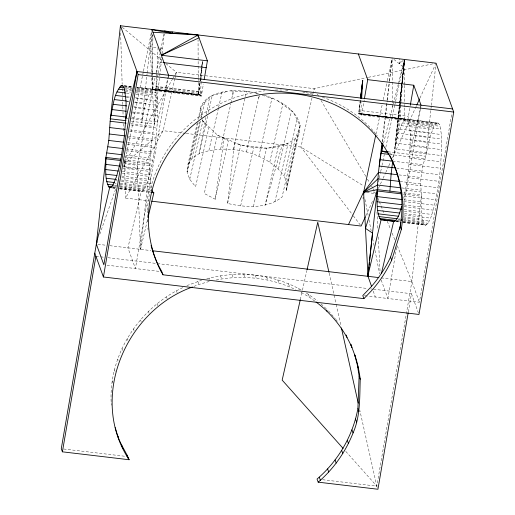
<?xml version="1.0" encoding="UTF-8"?>
<svg xmlns="http://www.w3.org/2000/svg" width="515" height="515" viewBox="0 0 515 515"><rect width="100%" height="100%" fill="white"/><g stroke="black" fill="none" stroke-linecap="round" stroke-linejoin="round"><path stroke-width="0.39" stroke-dasharray="2.58 1.93" d="M152.434 72.976L152.228 89.597C145.224 98.951 144.264 111.452 141.715 122.557L147.058 73.87M152.44 72.184L152.929 34.544M119.654 188.844L141.741 191.471L142.874 190.923L145.339 187.37L147.947 180.752L151.751 166.055L153.972 154.011L156.476 134.531L157.661 116.281L157.378 100.818L156.174 93.067L154.944 90.131L153.431 89.127L136.758 87.164M403.709 198.333C407.082 183.031 409.007 167.427 409.914 151.79C409.657 141.181 412.084 129.091 406.824 119.422L359.882 113.467L358.62 113.854L360.275 100.38M402.891 222.454L425.731 225.184L428.074 223.265L430.643 218.135L433.257 210.133L435.761 199.769L438.954 181.319L440.492 168.251L441.761 144.071L441.406 134.537L440.048 126.265L439.263 124.334L438.362 123.188L437.351 122.847L359.528 113.641M151.281 188.239C147.992 166.95 151.043 145.172 154.339 124.057L159.65 76.555M425.731 225.184L424.695 224.888L423.774 223.761L421.817 215.701L421.276 207.011L421.45 194.921L420.665 183.913L420.955 177.508L423.06 164.761L425.725 156.257L429.999 137.048L433.842 126.619L435.072 124.579L437.351 122.847M131.46 121.34L154.339 124.057L156.663 76.651M156.702 75.847L156.817 73.433M156.856 72.634L158.073 47.721L150.032 46.73L151.886 30.282M200.502 93.26L201.404 78.293M201.449 77.501L202.395 61.749L200.444 77.604M360.822 112.07L361.388 102.614M400.715 105.511C401.011 124.263 395.932 142.095 392.855 160.377M400.779 104.712L400.973 102.337M401.037 101.539L404.397 60.229L404.494 84.557M400.2 105.478L397.207 138.007L428.738 141.78M400.271 104.68L400.49 102.305M400.561 101.507L404.391 60.216M162.103 53.824L164.246 34.138M182.722 287.673C138.599 308.137 107.532 356.077 111.337 405.196M401.958 83.739L395.996 143.247L427.521 147.013M402.041 82.947L404.378 60.242M395.417 146.073L399.453 107.178M400.033 101.622L404.462 59.444L399.64 82.2M399.292 106.901L394.844 148.906L426.369 152.672M399.376 106.109L399.627 103.734M399.711 102.942L404.462 59.444L399.601 102.961M197.322 122.667L187.853 164.729L187.087 171.823L189.72 179.317L195.584 186.713L208.73 128.319L202.878 120.948L202.408 119.602M230.99 102.936L233.25 90.64C221.263 91.419 206.805 94.419 201.005 106.315L200.251 113.416L199.022 118.868M300.129 125.274L299.363 132.374L286.211 190.775L286.977 183.681L300.129 125.274C296.061 109.013 279.433 100.161 264.626 95.352M147.142 73.072L150.032 46.73L152.549 34.286M403.297 60.397L399.234 63.731L399.769 58.877M431.267 106.142L425.725 156.257L394.2 152.511L399.164 106.959M399.254 106.154L399.511 103.76M159.74 75.763L161.601 59.135L161.131 57.616M154.964 78.106L137.144 165.27L140.531 249.337L150.084 162.682L124.836 159.689M377.257 487.39L376.806 486.147L411.871 281.544L421.45 194.921L403.335 192.745M431.358 105.35L436.018 63.191M200.522 78.319L198.655 94.889L198.301 95.043L198.217 78.383M200.612 77.533L202.395 61.749L200.509 77.578M360.307 101.867L358.974 113.699L405.022 119.3L405.872 119.042M382.619 142.256L387.28 100.901M387.37 100.103L389.43 81.814M389.52 81.016L391.941 59.547M295.25 138.612L282.098 196.981C266.879 209.219 245.507 207.513 227.598 203.444L234.589 142.958C253.908 149.376 278.139 151.816 295.25 138.612L299.955 126.896M198.436 94.985L200.039 81.531M200.135 80.739L200.419 78.37M360.346 100.38L358.736 113.86L405.022 119.3M382.156 141.561L386.997 100.953M387.087 100.155L389.269 81.84M389.366 81.048L392.115 57.957M198.301 95.043L199.955 81.57M200.052 80.778L200.348 78.396M274.907 201.874L288.059 143.518L266.603 148.159L240.75 145.088L217.42 135.13L204.268 193.492L215.186 199.202L224.173 138.625L217.42 135.13L202.878 120.948L202.633 119.409M359.882 113.467L360.732 113.783L361.607 115.025L407.726 120.568L410.017 106.92M137.093 88.464L201.314 96.118L203.38 84.08M410.152 106.142L410.423 104.577M396.627 247.458L387.898 298.5L367.491 296.086M408.318 311.929L411.44 293.724L373.098 289.173M155.24 90.614L158.111 73.903M158.247 73.117L161.221 56.019M168.424 76.033L135.413 268.553L127.907 247.844L141.219 191.316L141.741 191.471M361.607 115.025L364.202 99.955M403.882 204.976L420.362 109.148M420.498 108.356L420.903 105.981M381.19 280.005L387.898 298.5L419.403 302.266L451.919 112.894M205.833 117.478L199.157 153.625L191.966 158.517L187.853 164.729M206.412 114.336L209.605 97.045L200.934 106.946M143.305 71.9L124.521 163.77L122.924 168.321M143.466 71.115L151.816 30.282M156.09 72.615L159.946 53.766M160.744 49.839L163.957 34.138M286.211 190.775L297.812 134.711L299.363 132.374M375.944 134.215L382.111 105.124M383.282 99.62L387.113 81.537M387.28 80.752L391.786 59.528M378.519 181.859L379.182 178.718M379.349 177.933L380.514 172.441M380.682 171.656L381.847 166.165M382.014 165.379L384.338 154.391M385.838 147.329L394.818 104.957M394.979 104.172L395.481 101.822M395.649 101.037L399.473 82.986M286.977 183.681L284.344 176.182L297.47 117.742M174.92 78.512L163.165 130.694L125.538 198.082L148.629 200.824M175.1 77.733L175.621 75.396M175.802 74.617L176.33 72.28L165.882 63.583M198.024 119.557L201.005 106.315M198.146 122.763L187.087 171.823L200.052 120.871M191.966 158.517L200.386 121.134M201.088 118.019L205.125 100.103M189.72 179.317L202.878 120.948M207.577 116.248L199.157 153.625C227.205 143.028 266.165 151.494 284.344 176.182M208.459 112.354L212.315 95.224M208.929 150.374L218.399 108.305M218.579 107.526L222.087 91.94M220.613 148.983L230.817 103.715M232.748 95.127L233.771 90.576L246.576 91.149L259.631 93.646M215.186 199.202L228.338 140.814L224.173 138.625M233.417 149.562L245.172 97.38M245.352 96.601L246.576 91.149M227.598 203.444L240.75 145.088M246.466 152.054L259.457 94.406M240.647 205.942L253.792 147.56M258.878 156.303L272.036 97.869M253.451 206.515L266.603 148.159M269.796 162.006L282.947 103.586M278.287 146.743L265.135 205.131L282.02 145.526M278.48 168.791L291.638 110.371M311.987 97.979L300.927 147.052L352.865 215.219M312.863 94.084L314.092 88.632L367.581 77.469M300.316 299.614L302.254 291.014M302.427 290.235L306.831 270.697M157.378 122.712L168.373 76.014M140.531 249.337L147.457 219.918M409.863 152.659L420.491 107.519M420.678 106.747L421.045 105.189M383.566 143.254L398.243 84.37M398.436 83.597L404.108 60.86M200.837 117.787L201.23 116.242M404.809 119.39L402.305 122.853L398.468 133.282L429.999 137.048M99.801 234.241L115.746 188.78M258.607 98.198L259.921 94.56M365.753 215.959L372.712 200.831M378.37 188.529L380.044 184.885M380.385 184.158L382.729 179.053M383.063 178.325L385.407 173.227M385.748 172.499L388.426 166.667M388.761 165.939L390.769 161.568M392.449 157.925L415.573 107.641M415.908 106.914L416.577 105.453M419.931 98.165L435.014 65.379M172.77 78.563L124.521 163.77L125.39 170.504M173.162 77.868L174.746 75.074M175.139 74.372L176.33 72.28L314.092 88.632L315.721 91.393M399.234 63.731L401.494 60.718M201.314 96.118L199.498 94.638L153.328 89.134L152.228 89.597L137.235 87.814M186.913 285.6L201.552 280.263M193.852 286.443L198.938 284.46L210.165 281.184M206.792 278.737C238.484 270.272 273.645 274.057 302.17 290.531M211.041 96.08L227.817 91.271M368.373 77.308L435.233 63.351M216.274 279.973C242.848 274.611 271.276 277.823 295.719 289.681M230.604 90.949L251.417 92.076M366.674 192.533L375.248 193.537M160.12 62.212L162.502 62.489M155.665 88.149L201.738 93.646M124.134 85.664L132.027 86.604M438.362 123.188L360.732 113.783M124.36 85.915L132.246 86.848M136.984 87.415L200.412 94.972M200.567 95.172L152.228 89.597L152.157 74.469M358.62 113.854L436.25 123.31M124.611 86.32L131.711 87.157M154.944 90.131L201.017 95.636M407.726 120.568L439.263 124.334M123.684 86.868L132.361 87.904M403.535 120.806L435.072 124.579M125.802 87.865L132.117 88.612M136.848 89.172L151.049 90.859M408.504 122.493L440.048 126.265M124.463 88.799L131.563 89.642M136.295 90.202L156.019 92.546M402.305 122.853L433.842 126.619M125.364 90.003L131.673 90.749M136.404 91.31L149.82 92.906M409.148 125.177L440.692 128.943M125.106 91.477L130.63 92.134M136.153 92.79L156.663 95.224L157.378 100.818L135.291 98.198M401.037 125.647L432.568 129.413M126.458 93.073L130.404 93.543M135.928 94.2L148.552 95.693M399.749 129.136L431.28 132.909M126.754 96.756L129.909 97.129M135.432 97.786L147.264 99.189M409.863 130.765L441.406 134.537M125.821 97.071L129.767 97.541M127.051 101.088L128.628 101.275M134.936 102.022L145.983 103.335M410.127 135.245L441.664 139.018M126.085 101.552L128.454 101.835M134.763 102.582L157.642 105.298M133.681 106.747L144.728 108.06M410.223 140.299L441.761 144.071M134.074 107.545L157.738 110.352M132.464 111.987L143.511 113.294M410.152 145.842L441.69 149.614M132.419 112.901L157.667 115.894M132.104 117.742L142.359 118.959M409.914 151.79L441.452 155.556M125.872 118.096L128.241 118.373M131.396 118.746L157.429 121.843M130.836 123.716L153.901 126.452M389.816 154.461L424.83 158.614M409.515 158.034L441.052 161.8M130.997 124.997L157.03 128.087M185.458 133.34L163.165 130.694L124.521 163.77L137.144 165.27L137.923 169.029L125.299 167.53M186.256 133.437L300.927 147.052L363.738 186.005M129.825 129.947L152.91 132.69M392.726 161.156L423.06 164.761M408.962 164.478L440.492 168.251M129.651 131.344L156.476 134.531M128.389 136.263L152.041 139.069M396.569 168.102L421.759 171.089M408.253 171.019L439.791 174.791M128.158 137.795L155.775 141.071M127.688 142.694L151.307 145.494M398.964 174.9L420.955 177.508M407.417 177.553L438.954 181.319M127.321 144.322L154.931 147.599M126.149 148.951L150.721 151.867M400.046 181.467L420.665 183.913M406.457 183.958L437.988 187.724M126.355 150.734L153.972 154.011M125.808 155.169L150.29 158.079M401.951 187.949L420.884 190.202M405.389 190.144L436.92 193.91M124.501 156.824L152.904 160.191M403.258 194.084L421.386 196.247M123.98 160.938L150.013 164.028M404.236 196.003L435.761 199.769M124.134 162.772L151.751 166.055M403.915 199.781L421.251 201.848M123.845 166.545L149.884 169.635M403.799 201.532L434.538 205.202M122.911 168.212L150.528 171.489M403.947 204.944L421.276 207.011M122.3 171.514L149.91 174.797M404.101 206.644L433.257 210.133M122.422 173.233L149.253 176.413M404.133 209.586L421.47 211.652M121.701 176.066L150.103 179.439M404.372 211.169L431.956 214.465M121.913 177.656L147.947 180.752M404.481 213.635L421.817 215.701M121.257 180.018L150.451 183.488M403.85 214.935L430.643 218.135M115.869 180.771L117.446 180.958M121.386 181.422L146.633 184.422M403.406 216.841L422.313 219.094M120.182 183.224L150.953 186.881M403.342 217.98L429.343 221.09M114.568 183.72L116.145 183.907M120.092 184.376L145.339 187.37M398.546 218.907L400.123 219.094M403.277 219.467L422.976 221.817M114.53 185.2L116.892 185.484M120.046 185.857L150.818 189.507M398.14 219.686L399.711 219.879M403.651 220.349L428.074 223.265M114.884 186.082L116.461 186.276M119.622 186.649L144.078 189.552M396.981 220.562L400.136 220.941M403.284 221.315L423.774 223.761M112.959 186.861L116.113 187.235M120.059 187.705L150.831 191.355M396.93 221.064L400.084 221.437M403.232 221.817L426.864 224.637M112.894 187.363L116.049 187.737M119.995 188.207L142.874 190.923M395.546 221.411L399.486 221.881M402.633 222.255L424.695 224.888M112.302 187.801L116.248 188.271M119.403 188.645L150.966 192.391M395.803 221.605L399.743 222.074M112.553 188.001L115.708 188.374M381.177 277.881L411.871 281.544L419.403 302.266M97.921 244.284L106.599 245.314M109.759 245.687L150.895 250.567M95.912 256.277L99.904 256.753M100.702 256.843L103.901 257.223M107.892 257.7L156.618 263.48M157.416 263.577L367.504 288.509M370.697 288.889L372.3 289.082M107.011 265.18L161.06 271.598M364.356 295.713L366.706 295.996M63.654 449.003L127.199 456.541M322.622 479.716L376.806 486.147L359.805 410.185M362.341 110.777L408.414 116.3M155.974 86.365L202.047 91.895M155.884 86.874L201.957 92.385M153.431 89.127L199.498 94.638M153.155 89.204L200.29 94.895M152.582 89.365L199.447 94.67M387.917 151.758L394.2 152.511M159.92 47.947L162.65 48.288M389.218 153.457L393.769 154.925M254.79 92.719L258.549 93.968M262.302 95.217L275.074 99.466M306.335 292.977L317.491 300.766M301.217 292.417L309.541 297.303L314.729 301.056M373.291 191.934L375.345 193.202M277.559 100.766L292.694 111.704M393.898 59.399L402.691 66.532M122.261 27.282L161.581 60.004M321.07 303.921L328.01 310.448M328.551 311.028L335.336 318.753M345.797 451.404L376.806 486.147M335.819 319.377L337.261 321.257M353.348 215.856L361.118 226.046M317.356 94.161L318.579 96.228M321.019 100.373L365.837 176.362M367.472 179.123L369.506 182.574M371.54 186.031L372.763 188.104M373.175 188.793L376.027 193.627M293.865 113.191L300.078 125.763M377.849 198.101L379.066 201.082M379.368 201.822L384.229 213.744M387.267 221.193L390.608 229.387M392.127 233.115L394.857 239.823M397.29 245.784L411.871 281.544M160.197 48.68L161.832 53.09M411.44 293.724L418.431 312.972M308.414 294.2L309.541 297.303M298.7 288.497L299.151 289.739M288.439 283.701L289.559 286.803M277.707 279.857L278.834 282.967M266.609 277.006L267.736 280.109M255.24 275.158L256.367 278.267M243.698 274.341L244.825 277.45M232.085 274.559L233.205 277.662M220.497 275.808L221.617 278.918M209.039 278.081L209.489 279.323M197.811 281.351L198.938 284.46M176.433 290.782L177.109 292.642M166.474 296.852L167.15 298.719M157.107 303.766L157.783 305.627M148.429 311.453L149.105 313.313M140.511 319.854L141.187 321.714M133.417 328.885L134.093 330.752M127.218 338.484L127.894 340.344M121.958 348.552L122.634 350.412M117.684 359.007L118.135 360.249M114.446 369.757L115.115 371.624M112.257 380.714L113.152 383.192M373.24 291.104L375.338 297.013M329.143 273.137L335.973 303.676M336.153 304.462L340.885 325.602M364.987 199.44L368.219 215.894M368.991 219.815L371.148 230.784M372.686 238.619L374.077 245.668M374.997 250.367L379.619 273.871M200.837 107.886L202.157 116.339M404.713 119.544L404.61 107.629M150.032 46.73L154.339 124.057M376.98 212.064L377.894 229.696M378.268 236.913L380.141 272.982M120.632 32.973L122.158 84.331M122.28 88.342L122.66 101.178M122.686 101.983L122.943 110.809M122.969 111.613L123.137 117.227M123.33 123.652L123.587 132.477M124.398 159.759L125.538 198.082M392.134 59.56L392.636 106.856M404.5 85.348L404.59 103.65M404.59 104.442L404.603 106.83M198.211 77.591L198.05 39.726M152.157 73.671L151.983 33.218M148.082 229.696A128.19 120.471 -19.9 0 1 147.908 228.094M147.425 221.72A128.19 120.471 -19.9 0 1 147.406 211.169M147.438 210.416A128.19 120.471 -19.9 0 1 265.071 90.794M275.345 90.067A128.19 120.471 -19.9 0 1 281.673 90.016M285.619 90.131A128.19 120.471 -19.9 0 1 287.982 90.26M302.807 92.037A128.19 120.471 -19.9 0 1 305.112 92.468M305.878 92.623A128.19 120.471 -19.9 0 1 314.24 94.612M322.409 97.155A128.19 120.471 -19.9 0 1 373.407 131.125M373.903 131.692A128.19 120.471 -19.9 0 1 377.276 135.748"/><path stroke-width="0.77" d="M110.152 121.257L120.42 25.75L436.018 63.191L453.728 112.038L418.972 314.453L103.418 276.986L94.786 253.174L96.344 244.097L105.897 157.442L108.794 140.447L110.152 121.257L126.059 123.149M125.937 120.684L110.159 118.811C113.184 107.989 113.094 93.318 121.772 85.387L122.782 85.728L124.463 88.799L126.085 101.552L125.872 118.096L124.212 137.325L121.347 156.444L118.965 167.742L116.39 177.006L112.521 185.806L110.184 187.724L109.148 187.428C104.049 178.557 106.219 167.278 105.897 157.442L120.89 159.219M401.732 206.361C399.756 211.401 399.17 218.334 394.226 221.418L380.572 219.622C375.499 210.822 377.63 199.627 377.308 189.848C378.01 174.727 379.304 159.483 383.179 144.805M357.899 408.55L359.116 376.092L357.391 365.212L354.603 354.577C357.539 362.502 359.097 370.852 360.243 379.201C359.573 397.316 360.558 415.966 353.071 432.941C345.61 451.835 333.617 468.946 318.173 482.162L317.047 479.059C338.065 461.041 352.897 435.825 357.899 408.55L359.026 411.659M401.758 192.552L389.939 191.136L391.11 173.967L392.726 161.156L380.102 159.663M363.107 198.217L363.127 197.818M361.627 98.674L362.715 80.559L360.571 97.998M371.656 286.668L367.98 276.317L368.476 271.598M368.643 270.027L368.972 266.879M369.139 265.309L369.474 262.167M369.635 260.59L372.538 233.07L365.476 228.39L377.308 189.848L367.768 276.291L378.834 277.604M360.757 97.921L362.715 80.559L360.629 98.005M388.458 153.213L381.634 150.998L382.439 143.846M379.31 165.444L381.969 143.151M401.378 229.355L402.749 218.077A128.19 120.471 -19.9 0 0 253.251 95.957A128.19 120.471 -19.9 0 0 159.721 268.849L162.959 274.791L363.912 298.636L372.1 290.119A128.19 120.471 -19.9 0 0 391.696 260.178L401.378 229.355L400.252 226.252L401.629 214.974A128.19 120.471 -19.9 0 0 392.366 160.796M94.786 253.174L61.272 448.719L62.399 451.822L129.117 459.74C125.898 451.565 120.362 444.394 117.781 435.87M62.399 451.822L95.912 256.277M204.185 79.387L207.403 60.841L198.03 35.033L152.955 32.22L151.977 29.497M410.423 104.577L413.777 85.245L367.723 79.651L358.324 53.946M399.717 229.394L400.252 226.252L390.576 257.069A128.19 120.471 -19.9 0 1 370.974 287.016L362.785 295.533L363.912 298.636M408.183 312.721L377.933 489.25L318.173 482.162M452.601 108.935L136.996 71.495L103.85 264.807L96.344 244.097L109.656 187.569M103.418 276.986L138.123 74.598L120.42 25.75L120.465 27.353M364.466 98.41L367.723 79.651M400.335 225.57L400.882 222.403M401.153 220.819L401.43 219.236M375.776 135.001L363.603 192.391L367.98 276.317M300.316 299.614L282.168 380.122L343.119 448.411M307.004 269.911L317.755 222.235L328.969 272.351M125.815 118.965L136.996 71.495M148.005 217.594L153.843 192.816L152.408 191.541L151.61 189.604M381.081 219.77L367.768 276.291L152.485 250.76M381.48 273.143L393.698 221.27M96.344 244.097L97.142 241.818M365.425 216.68L361.118 226.046L151.816 201.204M416.912 104.725L419.596 98.899M348.488 224.546L363.558 192.166L363.912 193.962M168.559 75.242L161.356 55.24L198.03 35.033L198.037 36.597M152.955 32.22L161.356 55.24L199.009 37.814M192.398 287.003C125.287 310.957 88.413 398.121 129.117 459.74M187.93 33.81L172.673 33.449L152.028 29.658M163.3 62.585L206.193 67.658M138.123 74.598L453.728 112.038M120.671 85.851L123.034 86.127M119.493 87.112L124.224 87.672M118.263 89.159L124.572 89.906M116.989 91.947L125.673 92.977M115.708 95.442L125.963 96.659M114.427 99.588L126.259 100.992M113.165 104.313L126.581 105.903M111.955 109.547L126.156 111.234M110.802 115.212L126.581 117.085M381.119 153.425L389.025 154.365M109.92 127.585L125.048 129.381M109.463 134.016L125.235 135.889M379.22 166.042L394.992 167.916M108.794 140.447L123.755 142.224M397.393 174.714L378.48 172.467L363.603 192.391L377.321 189.636L389.939 191.136M107.925 146.781L122.982 148.571M399.254 181.37L377.907 178.834L363.603 192.391L377.495 185.052L400.374 187.763M106.856 152.923L121.862 154.7M377.257 190.981L401.687 193.898M105.833 158.787L120.825 160.564M377.122 196.582L402.337 199.595M105.697 164.388L119.898 166.075M377.154 201.745L401.578 204.661M105.73 169.551L118.353 171.051M377.341 206.393L401.771 209.302M105.916 174.192L116.963 175.506M377.688 210.442L399.756 213.068M106.264 178.242L116.525 179.458M378.19 213.828L398.674 216.274M106.766 181.634L114.658 182.568M378.847 216.558L396.975 218.714M107.423 184.357L113.738 185.11M379.645 218.495L396.196 220.472M108.221 186.301L112.167 186.765M380.572 219.622L394.754 221.315M109.148 187.428L111.517 187.705M150.966 192.391L153.843 192.816M381.634 150.998L387.917 151.758M161.356 55.24L207.403 60.841M164.6 30.997L172.673 33.449L172.119 31.904M316.023 301.996C331.712 313.609 344.052 329.529 351.899 347.374L350.773 344.271L355.73 357.68M413.777 85.245L421.045 105.189M390.576 257.069L391.696 260.178M357.391 365.212L358.517 368.322M346.164 335.014L347.065 337.492M359.116 376.092L360.243 379.201M326.523 309.998L326.974 311.24M355.53 419.004L356.657 422.107M351.945 429.838L353.071 432.941M347.316 440.338L348.443 443.447M341.677 450.413L342.803 453.522M335.085 459.972L336.211 463.082M327.598 468.933L328.718 472.036M319.281 477.205L320.407 480.308M162.959 274.791L161.832 271.688L158.594 265.746A128.19 120.471 -19.9 0 1 151.088 245.462M126.896 455.002L128.023 458.105M121.688 445.301L122.815 448.411M117.703 435.767L118.605 438.252M115.206 427.63L117.478 435.149M341.406 327.952L358.228 403.136M389.984 155.71A128.19 120.471 -19.9 0 1 391.715 159.335"/></g></svg>
